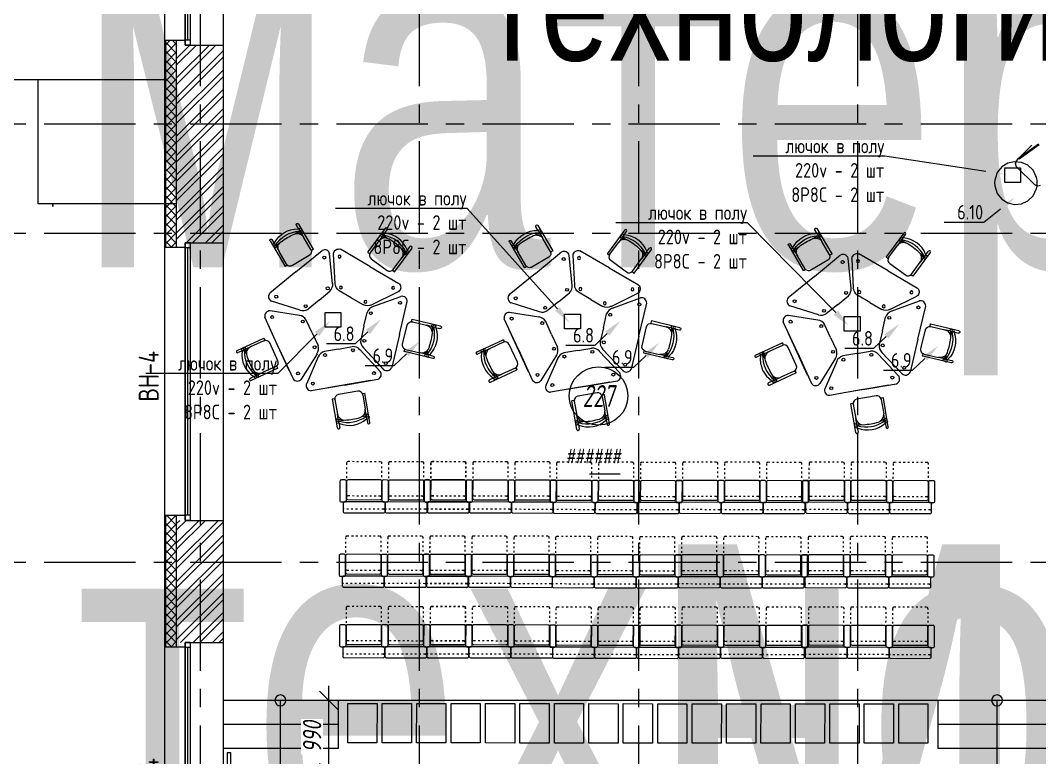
# Model space of a CAD drawing. Header units: millimetres. Extents: x 0 to 627661, y -95767 to 300888.
# Drawn here: x 490820 to 504770, y 11974 to 22066 of the extents above; entities that cross this region are included whole.
import ezdxf
from ezdxf import colors
from ezdxf.entities.mleader import LeaderData, LeaderLine
from ezdxf.enums import TextEntityAlignment as Align
from ezdxf.math import Vec2, Vec3

# ---------------------------------------------------------------- set-up
doc = ezdxf.new("R2018")
doc.units = ezdxf.units.MM
for name, pattern in [('ACAD_ISO03W100', [30, 12, -18]), ('CENTER', [2, 1.25, -0.25, 0.25, -0.25]), ('Штрих', [6.35, 3.175, -3.175])]:
    doc.linetypes.add(name, pattern=pattern)
for name, color, linetype, lineweight in [('_TEXT', 7, 'Continuous', 30), ('АР_Лестницы ограждения', 62, 'Continuous', 13), ('АР_Маркер экспликации', 239, 'Continuous', 13), ('АР_Навесной фасад', 250, 'Continuous', 5), ('АР_Номер помещения', 250, 'Continuous', 9), ('АР_Окна', 4, 'Continuous', 9), ('АР_Оси', 7, 'Continuous', 25), ('АР_Перегородки газоблок', 165, 'Continuous', 30), ('АР_Сущ Несущая стена', 250, 'Continuous', 50), ('АР_Утеплитель', 250, 'Continuous', 13), ('АР_Штриховка кирпич', 250, 'Continuous', 9), ('Маркировка ОКОН', 5, 'Continuous', 18)]:
    doc.layers.add(name, color=color, linetype=linetype, lineweight=lineweight)
doc.layers.add('АР_лестницы', color=7, linetype='Continuous', lineweight=15, true_color=0xff24ff)
doc.layers.add('ТХ_ОБЩЕЕ', color=7, linetype='Continuous', lineweight=0, true_color=0x7b7b7b)
doc.layers.add('АР_Названия помещений', color=124, linetype='Continuous', lineweight=5, plot=False)
doc.layers.add('АР_Помещения_площадь', color=19, linetype='Continuous', lineweight=9, plot=False)
doc.layers.add('АР_новое окно', color=160, linetype='Continuous')
doc.layers.add('ТХ_обор_акт.зал', color=50, linetype='Continuous')
doc.styles.add('ISOCPEUR', font='', dxfattribs={"height": 250})
doc.styles.add('PDF ISOCPEUR', font='isocpeur.ttf')
doc.styles.get("Standard").update_dxf_attribs({"font": 'GOST.TTF'})
doc.styles.add('ГОСТ 2.304', font='CS_Gost2304.shx', dxfattribs={"oblique": 10})
doc.styles.get('ISOCPEUR').set_extended_font_data('ISOCPEUR', italic=True)
doc.dimstyles.new('СПДС', dxfattribs={"dimscale": 100, "dimtxt": 2.5, "dimasz": 2.5, "dimexe": 2, "dimexo": 0.625, "dimgap": 1, "dimtad": 1, "dimdec": 0, "dimrnd": 5, "dimtxsty": 'ГОСТ 2.304', "dimblk": 'OBLIQUE', "dimblk1": 'OBLIQUE', "dimblk2": 'OBLIQUE', "dimcen": 2.5, "dimdle": 2, "dimadec": 0, "dimazin": 2, "dimtfac": 0.75, "dimtdec": 4, "dimtmove": 1, "dimatfit": 3, "dimfxl": 1, "dimtfill": 1, "dimtolj": 1, "dimarcsym": 1})
pattern_1 = [(45, (-457967.67, 84873.7), (-132.58252, 132.58252), []), (45, (-457879.28, 84873.7), (-132.58252, 132.58252), [])]

# ---------------------------------------------------------------- blocks, each defined once
blk = doc.blocks.new('*U259')
at = {"layer": 'АР_новое окно', "lineweight": 9}
for p, q in [((0, 3800), (-70, 3800)), ((-70, 3800), (-70, 0)), ((-70, 0), (-70, 3800)), ((0, 3800), (0, 0)), ((0, 3730), (-70, 3730)), ((-35, 3730), (-35, 70)), ((0, 70), (-70, 70)), ((0, 0), (-70, 0))]:
    blk.add_line(p, q, dxfattribs=at)
blk = doc.blocks.new('*U260')
at = {"layer": 'АР_новое окно', "lineweight": 9}
for p, q in [((0, 1600), (-70, 1600)), ((-70, 1600), (-70, 0)), ((-70, 0), (-70, 1600)), ((0, 1600), (0, 0)), ((0, 1530), (-70, 1530)), ((-35, 1530), (-35, 70)), ((0, 70), (-70, 70)), ((0, 0), (-70, 0))]:
    blk.add_line(p, q, dxfattribs=at)
blk = doc.blocks.new('*U236')
at = {"color": 7, "style": 'ISOCPEUR', "width": 0.7, "flags": 1}
blk.add_attdef('КАТЕГОРИЯ', (-499, -2092), '', height=250, dxfattribs=at)
at = {"layer": 'АР_Номер помещения', "color": 7, "style": 'ISOCPEUR', "width": 0.7}
blk.add_attdef('НОМЕР_ПОМЕЩЕНИЯ', text='', height=300, dxfattribs=at).set_placement((-13875, 6638), align=Align.MIDDLE_CENTER)
at = {"layer": 'АР_Помещения_площадь', "color": 7, "lineweight": 30, "width": 0.7, "flags": 104}
blk.add_attdef('ИМЯ_ПОМЕЩЕНИЯ', text='', height=100, dxfattribs=at).set_placement((158, 1217), align=Align.MIDDLE_CENTER)
at = {"layer": 'АР_Помещения_площадь', "color": 7, "style": 'ISOCPEUR', "width": 0.7}
blk.add_attdef('ПЛОЩАДЬ_ПОМЕЩЕНИЯ', text='', height=200, dxfattribs=at).set_placement((-12655, 408), align=Align.MIDDLE_RIGHT)
blk = doc.blocks.new('*U237')
at = {"layer": 'АР_Номер помещения', "color": 7}
blk.add_circle((-16065, 2966), 400, dxfattribs=at)
at = {"layer": 'АР_Помещения_площадь', "color": 7}
blk.add_line((-14147, 255), (-14570, 255), dxfattribs=at)
at = {"color": 7, "style": 'ISOCPEUR', "width": 0.7, "flags": 1}
blk.add_attdef('КАТЕГОРИЯ', (-499, -2092), '', height=250, dxfattribs=at)
at = {"layer": 'АР_Номер помещения', "color": 7, "style": 'ISOCPEUR', "width": 0.7}
blk.add_attdef('НОМЕР_ПОМЕЩЕНИЯ', text='', height=300, dxfattribs=at).set_placement((-16065, 2966), align=Align.MIDDLE_CENTER)
at = {"layer": 'АР_Помещения_площадь', "color": 7, "lineweight": 30, "width": 0.7, "flags": 104}
blk.add_attdef('ИМЯ_ПОМЕЩЕНИЯ', text='', height=100, dxfattribs=at).set_placement((158, 1217), align=Align.MIDDLE_CENTER)
at = {"layer": 'АР_Помещения_площадь', "color": 7, "style": 'ISOCPEUR', "width": 0.7}
blk.add_attdef('ПЛОЩАДЬ_ПОМЕЩЕНИЯ', text='', height=200, dxfattribs=at).set_placement((-14142, 502), align=Align.MIDDLE_RIGHT)
blk = doc.blocks.new('*U235')
at = {"layer": 'АР_Номер помещения', "color": 7}
blk.add_circle((-12706, 14289), 400, dxfattribs=at)
at = {"layer": 'АР_Помещения_площадь', "color": 7}
blk.add_line((-12407, 13220), (-12829, 13220), dxfattribs=at)
at = {"color": 7, "style": 'ISOCPEUR', "width": 0.7, "flags": 1}
blk.add_attdef('КАТЕГОРИЯ', (-499, -2092), '', height=250, dxfattribs=at)
at = {"layer": 'АР_Номер помещения', "color": 7, "style": 'ISOCPEUR', "width": 0.7}
blk.add_attdef('НОМЕР_ПОМЕЩЕНИЯ', text='', height=300, dxfattribs=at).set_placement((-12706, 14289), align=Align.MIDDLE_CENTER)
at = {"layer": 'АР_Помещения_площадь', "color": 7, "style": 'ISOCPEUR', "width": 0.7}
blk.add_attdef('ПЛОЩАДЬ_ПОМЕЩЕНИЯ', text='', height=200, dxfattribs=at).set_placement((-12402, 13467), align=Align.MIDDLE_RIGHT)
at = {"layer": 'АР_Помещения_площадь', "color": 7, "lineweight": 30, "width": 0.7, "flags": 104}
blk.add_attdef('ИМЯ_ПОМЕЩЕНИЯ', text='', height=100, dxfattribs=at).set_placement((158, 1217), align=Align.MIDDLE_CENTER)
blk = doc.blocks.new('АР_Кружок_1.1')
at = {"color": 0, "linetype": 'ByBlock', "lineweight": -2}
blk.add_circle((0, 0), 75, dxfattribs=at)
blk = doc.blocks.new('*U30')
at = {"color": 0, "linetype": 'ByBlock', "lineweight": -2}
for q in [(-500, 85), (-500, -85)]:
    blk.add_line((0, 0), q, dxfattribs=at)
blk = doc.blocks.new('*U221')
at = {"color": 0, "linetype": 'ByBlock', "lineweight": -2}
blk.add_lwpolyline([(-36.3, 0), (0, 0)], dxfattribs=at)
at = {"color": 0, "linetype": 'ByBlock', "lineweight": -2, "xscale": 0.01, "yscale": 0.01, "zscale": 0.01, "rotation": 179.9999999999999}
for name, p in [('*U30', (-36.3, 0)), ('АР_Кружок_1.1', (0, 0))]:
    blk.add_blockref(name, p, dxfattribs=at)
blk = doc.blocks.new('*U220')
at = {"color": 0, "linetype": 'ByBlock', "lineweight": -2}
blk.add_lwpolyline([(-18.22, 0), (0, 0)], dxfattribs=at)
at = {"color": 0, "linetype": 'ByBlock', "lineweight": -2, "xscale": 0.01, "yscale": 0.01, "zscale": 0.01, "rotation": 179.9999999999999}
for name, p in [('*U30', (-18.22, 0)), ('АР_Кружок_1.1', (0, 0))]:
    blk.add_blockref(name, p, dxfattribs=at)
blk = doc.blocks.new('A$C064f767a')
at = {"layer": 'АР_Утеплитель', "ltscale": 100}
h = blk.add_hatch(dxfattribs=at)
h.set_pattern_fill('ANSI37', color=256, scale=700)
h.set_pattern_definition([(45, (-976679.97, 40642.145), (-61.871843, 61.871843), []), (135, (-976679.97, 40642.145), (-61.871843, -61.871843), [])])
h.paths.add_polyline_path([(-640, 7080), (-640, 4750), (-790, 4750), (-790, 7080)])
at = {"layer": 'АР_Штриховка кирпич', "ltscale": 100}
h = blk.add_hatch(dxfattribs=at)
h.set_pattern_fill('ANSI32', color=256, scale=500)
h.set_pattern_definition([(45, (-951566.48, 82137.1), (-132.58252, 132.58252), []), (45, (-951478.1, 82137.1), (-132.58252, 132.58252), [])])
h.paths.add_polyline_path([(0, 7015), (-640, 7015), (-640, 4815), (0, 4815)])
at = {"layer": 'АР_лестницы', "ltscale": 50}
for p, q in [((11760, 10020), (0, 10020)), ((1577, 9362), (1577, 10020)), ((9783, 9362), (9783, 10020)), ((1577, 9690), (0, 9690)), ((11360, 9690), (9783, 9690)), ((1577, 9360), (0, 9360)), ((11360, 9360), (9783, 9360)), ((11360, 9030), (0, 9030)), ((1577, 8372), (1577, 9030)), ((9783, 8372), (9783, 9030)), ((1577, 8700), (0, 8700)), ((11360, 8700), (9783, 8700)), ((1577, 8370), (0, 8370)), ((11310, 8337), (0, 6149)), ((11360, 8370), (9783, 8370)), ((11310, 8097), (50, 5908)), ((11360, 8040), (0, 8040)), ((1577, 7382), (1577, 8040)), ((1577, 7710), (0, 7710)), ((9783, 7384), (9783, 7800)), ((11360, 7712), (9783, 7712)), ((1577, 7380), (0, 7380)), ((11360, 7382), (9783, 7382)), ((11360, 7050), (100, 7050)), ((1577, 6392), (1577, 7050)), ((9783, 6392), (9783, 7050)), ((1577, 6720), (0, 6720)), ((11360, 6720), (9783, 6720)), ((1577, 6390), (0, 6390)), ((11360, 6390), (9783, 6390))]:
    blk.add_line(p, q, dxfattribs=at)
at = {"layer": 'АР_лестницы', "linetype": 'Штрих', "ltscale": 50}
for p, q in [((11360, 6060), (0, 6060)), ((1577, 5402), (1577, 6060)), ((9783, 5402), (9783, 6060)), ((1577, 5730), (0, 5730)), ((11360, 5730), (9783, 5730)), ((1577, 5400), (0, 5400)), ((11360, 5400), (9783, 5400)), ((11360, 5070), (0, 5070)), ((1577, 4412), (1577, 5070)), ((9783, 4412), (9783, 5070)), ((1577, 4740), (0, 4740)), ((11360, 4740), (9783, 4740)), ((1577, 4410), (0, 4410)), ((11360, 4410), (9783, 4410)), ((11360, 4080), (0, 4080)), ((1577, 3422), (1577, 4080)), ((9783, 3422), (9783, 4080)), ((1577, 3750), (0, 3750)), ((11360, 3750), (9783, 3750)), ((1577, 3420), (0, 3420)), ((11360, 3420), (9783, 3420)), ((11310, 3090), (50, 3090)), ((1577, 2432), (1577, 3090)), ((9783, 3090), (11360, 3090)), ((9783, 2432), (9783, 3090)), ((1577, 2760), (0, 2760)), ((11360, 2760), (9783, 2760)), ((1577, 2430), (0, 2430)), ((11360, 2430), (9783, 2430)), ((4180, 2100), (0, 2100)), ((4180, 2100), (1277, 2100)), ((1577, 1440), (1577, 2100)), ((11260, 2100), (7180, 2100)), ((9783, 2100), (11360, 2100)), ((9783, 1442), (9783, 2100)), ((1577, 1770), (0, 1770)), ((9783, 1770), (11360, 1770)), ((4255, 1550), (4180, 1550)), ((7180, 1550), (7105, 1550)), ((1577, 1440), (0, 1440)), ((9783, 1440), (11360, 1440))]:
    blk.add_line(p, q, dxfattribs=at)
at = {"layer": 'АР_лестницы', "ltscale": 50}
blk.add_lwpolyline([(11360, 9250), (11360, 10020)], dxfattribs=at)
at = {"layer": 'АР_лестницы', "linetype": 'Штрих', "ltscale": 50}
for points in [[(4180, 1159), (4180, 2109), (7180, 2109), (7180, 1159)], [(4255, 1159), (4255, 2034), (7105, 2034), (7105, 1159)]]:
    blk.add_lwpolyline(points, dxfattribs=at)
at = {"layer": 'АР_Лестницы ограждения', "ltscale": 100}
for points in [[(100, 6168), (100, 9304), (50, 9304), (50, 6158)], [(11260, 8328), (11260, 9130), (11310, 9130), (11310, 8337)]]:
    blk.add_lwpolyline(points, dxfattribs=at)
at = {"layer": 'АР_Навесной фасад', "ltscale": 100}
for points in [[(-640, 7080), (-800, 7080)], [(-640, 4750), (-800, 4750)], [(-640, 1080), (-800, 1080)]]:
    blk.add_lwpolyline(points, dxfattribs=at)
at = {"layer": 'АР_новое окно', "ltscale": 100}
blk.add_line((-790, 4750), (-790, 7080), dxfattribs=at)
at = {"layer": 'АР_Окна', "lineweight": 15, "ltscale": 100}
blk.add_line((0, 1015), (0, 4815), dxfattribs=at)
at = {"layer": 'АР_Перегородки газоблок', "ltscale": 100}
blk.add_lwpolyline([(11760, 10171), (11760, 9250)], dxfattribs=at)
at = {"layer": 'АР_Сущ Несущая стена', "ltscale": 100}
for p, q in [((-640, 4750), (-640, 7080)), ((-521, 7080), (-640, 7080)), ((-521, 7015), (-521, 7080)), ((-521, 7015), (0, 7015)), ((-521, 7015), (0, 7015)), ((0, 4815), (0, 7015)), ((-521, 4750), (-640, 4750)), ((-521, 4815), (0, 4815)), ((-521, 4815), (0, 4815)), ((-521, 4750), (-521, 4815)), ((-521, 1080), (-640, 1080)), ((-521, 1015), (-521, 1080)), ((-521, 1015), (0, 1015)), ((-521, 1015), (0, 1015))]:
    blk.add_line(p, q, dxfattribs=at)
at = {"layer": 'АР_Сущ Несущая стена', "color": 4, "lineweight": 15, "ltscale": 100}
blk.add_line((-521, 1015), (-521, 4815), dxfattribs=at)
at = {"layer": 'АР_лестницы', "xscale": -100, "yscale": 100, "zscale": 100, "rotation": 270}
for name, p in [('*U221', (780, 10020)), ('*U220', (10589, 10020))]:
    blk.add_blockref(name, p, dxfattribs=at)
at = {"layer": 'АР_новое окно', "xscale": -1, "rotation": 180}
blk.add_blockref('*U259', (-451, 4815), dxfattribs=at)
at = {"layer": 'Маркировка ОКОН', "lineweight": 0, "char_height": 275.42, "attachment_point": 7, "rotation": 90, "style": 'PDF ISOCPEUR'}
for s, insert in [('{\\W0.8;ВН-4}', (-885, 8537)), ('{\\W0.8;ВН-8}', (-885, 2882))]:
    blk.add_mtext(s, dxfattribs=dict(at, insert=insert))
blk = doc.blocks.new('Кресла х 5')
at = {"lineweight": 9}
for p, q in [((-1437.5, -150), (-1437.5, -130)), ((-862.5, -150), (-862.5, -130)), ((-862.5, -150), (-862.5, -130)), ((-862.5, -150), (-862.5, -130)), ((-287.5, -150), (-287.5, -130)), ((-287.5, -150), (-287.5, -130)), ((-287.5, -150), (-287.5, -130)), ((287.5, -150), (287.5, -130)), ((287.5, -150), (287.5, -130))]:
    blk.add_line(p, q, dxfattribs=at)
for points in [[(-862.5, -130), (-862.5, -20, 0.4142136), (-882.5, 0), (-1417.5, 0, 0.4142136), (-1437.5, -20), (-1437.5, -130, 0.4142136), (-1417.5, -150), (-882.5, -150, 0.4142136)], [(-287.5, -130), (-287.5, -20, 0.4142136), (-307.5, 0), (-842.5, 0, 0.4142136), (-862.5, -20), (-862.5, -130, 0.4142136), (-842.5, -150), (-307.5, -150, 0.4142136)], [(287.5, -130), (287.5, -20, 0.4142136), (267.5, 0), (-267.5, 0, 0.4142136), (-287.5, -20), (-287.5, -130, 0.4142136), (-267.5, -150), (267.5, -150, 0.4142136)], [(-1462.5, -450), (-1412.5, -450, 0.4142136), (-1392.5, -430), (-1392.5, -170, 0.4142136), (-1412.5, -150), (-1462.5, -150, 0.4142136), (-1482.5, -170), (-1482.5, -430, 0.4142136)], [(-1392.5, -200), (-1392.5, -430, 0.4142136), (-1372.5, -450), (-927.5, -450, 0.4142136), (-907.5, -430), (-907.5, -200, 0.4142136), (-927.5, -180), (-1372.5, -180, 0.4142136)], [(-887.5, -450), (-837.5, -450, 0.4142136), (-817.5, -430), (-817.5, -170, 0.4142136), (-837.5, -150), (-887.5, -150, 0.4142136), (-907.5, -170), (-907.5, -430, 0.4142136)], [(-817.5, -200), (-817.5, -430, 0.4142136), (-797.5, -450), (-352.5, -450, 0.4142136), (-332.5, -430), (-332.5, -200, 0.4142136), (-352.5, -180), (-797.5, -180, 0.4142136)], [(-312.5, -450), (-262.5, -450, 0.4142136), (-242.5, -430), (-242.5, -170, 0.4142136), (-262.5, -150), (-312.5, -150, 0.4142136), (-332.5, -170), (-332.5, -430, 0.4142136)], [(-242.5, -200), (-242.5, -430, 0.4142136), (-222.5, -450), (222.5, -450, 0.4142136), (242.5, -430), (242.5, -200, 0.4142136), (222.5, -180), (-222.5, -180, 0.4142136)], [(262.5, -450), (312.5, -450, 0.4142136), (332.5, -430), (332.5, -170, 0.4142136), (312.5, -150), (262.5, -150, 0.4142136), (242.5, -170), (242.5, -430, 0.4142136)]]:
    blk.add_lwpolyline(points, format="xyb", close=True, dxfattribs=at)
at = {"linetype": 'ACAD_ISO03W100', "lineweight": 9, "ltscale": 2}
for points in [[(-1437.5, -70, -0.4142136), (-1417.5, -50), (-882.5, -50, -0.4142136), (-862.5, -70)], [(-862.5, -70, -0.4142136), (-842.5, -50), (-307.5, -50, -0.4142136), (-287.5, -70)], [(-287.5, -70, -0.4142136), (-267.5, -50), (267.5, -50, -0.4142136), (287.5, -70)], [(-1392.5, -250, -0.4142136), (-1372.5, -230), (-927.5, -230, -0.4142136), (-907.5, -250)], [(-817.5, -250, -0.4142136), (-797.5, -230), (-352.5, -230, -0.4142136), (-332.5, -250)], [(-242.5, -250, -0.4142136), (-222.5, -230), (222.5, -230, -0.4142136), (242.5, -250)], [(-1392.5, -430), (-1392.5, -680, 0.4142136), (-1372.5, -700), (-927.5, -700, 0.4142136), (-907.5, -680), (-907.5, -430)], [(-817.5, -430), (-817.5, -680, 0.4142136), (-797.5, -700), (-352.5, -700, 0.4142136), (-332.5, -680), (-332.5, -430)], [(-242.5, -430), (-242.5, -680, 0.4142136), (-222.5, -700), (222.5, -700, 0.4142136), (242.5, -680), (242.5, -430)]]:
    blk.add_lwpolyline(points, format="xyb", dxfattribs=at)
blk = doc.blocks.new('A$C52581E8B')
at = {"lineweight": 9}
for p, q in [((0, 0), (-464, 0)), ((0, 0), (464, 0)), ((-288, -442), (-513, -101)), ((288, -442), (513, -101)), ((0, -500), (-193, -500)), ((0, -500), (193, -500))]:
    blk.add_line(p, q, dxfattribs=at)
for centre in [(-424, -93), (424, -93), (-194, -449), (194, -449)]:
    blk.add_circle(centre, 20, dxfattribs=at)
for centre, radius, start, end in [((-450, -70), 71.1, 101.9497, 206.3759), ((450, -70), 71.1, 333.6241, 78.0503), ((-179, -370), 131, 212.1044, 264.0044), ((179, -370), 131, 275.9956, 327.8956)]:
    blk.add_arc(centre, radius, start, end, dxfattribs=at)
blk = doc.blocks.new('стул ученичеcкий isku Prima 5_7  460х530х410_510 регулир.')
at = {"color": 7, "lineweight": 9}
for p, q in [((45, 224), (45, 196)), ((448, 226), (48, 226)), ((60, 194), (48, 194)), ((60, 194), (260, 194)), ((362, 194), (260, 194)), ((337, 194), (337, 158)), ((355, 194), (355, 126)), ((384, 194), (362, 194)), ((384, 194), (448, 194)), ((0, 134), (0, -134)), ((355, -194), (355, -126)), ((45, -224), (45, -196)), ((60, -194), (48, -194)), ((448, -226), (48, -226)), ((60, -194), (260, -194)), ((362, -194), (260, -194)), ((337, -194), (337, -158)), ((384, -194), (362, -194)), ((384, -194), (448, -194))]:
    blk.add_line(p, q, dxfattribs=at)
for centre in [(372, 210), (372, -210)]:
    blk.add_circle(centre, 16.5, dxfattribs=at)
for centre, radius, start, end in [((60, 134), 60, 90, 180), ((48, 224), 3, 90, 180), ((48, 196), 3, 180, 270), ((260, 94), 100, 5.7416, 90), ((346, 210), 16.5, 90, 270), ((362, 190), 3, 90, 206.1022), ((-27, 0), 430, 333.8978, 26.1022), ((384, 184), 10, 31.9317, 90), ((89, 0), 357, 328.0683, 31.9317), ((448, 210), 16.5, 270, 90), ((-670, 0), 1035, 354.2584, 5.7416), ((60, -134), 60, 180, 270), ((260, -94), 100, 270, 354.2584), ((48, -196), 3, 90, 180), ((48, -224), 3, 180, 270), ((346, -210), 16.5, 90, 270), ((362, -190), 3, 153.8978, 270), ((384, -184), 10, 270, 328.0683), ((448, -210), 16.5, 270, 90)]:
    blk.add_arc(centre, radius, start, end, dxfattribs=at)
blk = doc.blocks.new('A$Cd903fb35')
at = {"lineweight": 9}
for p, q in [((181, 445), (358, 809)), ((565, 694), (866, 185)), ((831, -394), (394, -839))]:
    blk.add_line(p, q, dxfattribs=at)
at = {"lineweight": 9, "xscale": -1}
for name, p, rotation in [('стул ученичеcкий isku Prima 5_7  460х530х410_510 регулир.', (-189, 911), 277.5303791335439), ('A$C52581E8B', (-893, 129), 80.50388607733836), ('стул ученичеcкий isku Prima 5_7  460х530х410_510 регулир.', (-631, -780), 51.32363785113768)]:
    blk.add_blockref(name, p, dxfattribs=dict(at, rotation=rotation))
at = {"lineweight": 9}
for name, p, rotation in [('A$C52581E8B', (-165, 842), 7.530379133543854), ('стул ученичеcкий isku Prima 5_7  460х530х410_510 регулир.', (832, 469), 30.62361726546881), ('A$C52581E8B', (748, 385), 300.6236172654577), ('стул ученичеcкий isku Prima 5_7  460х530х410_510 регулир.', (-961, 241), 164.4270084922221), ('A$C52581E8B', (595, -634), 225.5041570464531), ('A$C52581E8B', (-463, -788), 150.0554898044652), ('стул ученичеcкий isku Prima 5_7  460х530х410_510 регулир.', (668, -681), 315.5041570464583)]:
    blk.add_blockref(name, p, dxfattribs=dict(at, rotation=rotation))
blk = doc.blocks.new('_Oblique')
at = {"color": 0, "linetype": 'ByBlock', "lineweight": -2}
blk.add_line((-0.5, -0.5), (0.5, 0.5), dxfattribs=at)
blk = doc.blocks.new('*D265')
at = {"color": 0, "lineweight": -2, "ltscale": 100, "transparency": 16777216}
for p, q in [((495038, 12957), (495038, 11567)), ((495114, 12757), (494838, 12757)), ((495114, 11767), (494838, 11767))]:
    blk.add_line(p, q, dxfattribs=at)
at = {"layer": 'Defpoints', "color": 0, "lineweight": 9, "ltscale": 100, "transparency": 16777216}
for p in [(495176, 12757), (495038, 11767), (495176, 11767)]:
    blk.add_point(p, dxfattribs=at)
at = {"color": 0, "lineweight": -2, "ltscale": 100, "transparency": 16777216, "xscale": 250, "yscale": 250, "zscale": 250}
for p, rotation in [((495038, 12757), 90), ((495038, 11767), 270)]:
    blk.add_blockref('_Oblique', p, dxfattribs=dict(at, rotation=rotation))
at = {"color": 0, "lineweight": 9, "ltscale": 100, "transparency": 16777216, "insert": (494813, 12262), "char_height": 250, "attachment_point": 5, "rotation": 90, "style": 'ГОСТ 2.304', "bg_fill": 3, "box_fill_scale": 1.1, "bg_fill_color": 256, "bg_fill_true_color": 13158600, "bg_fill_transparency": 0}
blk.add_mtext('\\A1;990', dxfattribs=at)

msp = doc.modelspace()

# ---------------------------------------------------------------- hatches: boundary and pattern name
at = {"layer": 'АР_Утеплитель', "lineweight": 9, "ltscale": 100}
h = msp.add_hatch(dxfattribs=at)
h.set_pattern_fill('ANSI37', color=256, scale=700)
h.set_pattern_definition([(45, (-483081.16, 54848.745), (-61.871843, 61.871843), []), (135, (-483081.16, 54848.745), (-61.871843, -61.871843), [])])
h.paths.add_polyline_path([(492958.8, 21791.3), (492958.8, 18956.6), (492808.8, 18956.6), (492808.8, 21791.3)])
h = msp.add_hatch(dxfattribs=at)
h.set_pattern_fill('ANSI37', color=256, scale=700)
h.set_pattern_definition([(45, (-483081.16, 49378.745), (-61.871843, 61.871843), []), (135, (-483081.16, 49378.745), (-61.871843, -61.871843), [])])
h.paths.add_polyline_path([(492958.8, 15286.6), (492958.8, 13486.6), (492808.8, 13486.6), (492808.8, 15286.6)])
at = {"layer": 'АР_Штриховка кирпич', "lineweight": 9, "ltscale": 100}
h = msp.add_hatch(dxfattribs=at)
h.set_pattern_fill('ANSI32', color=256, scale=500)
h.set_pattern_definition(pattern_1)
h.paths.add_polyline_path([(493598.8, 21726.3), (492958.8, 21726.3), (492958.9, 19021.6), (493598.9, 19021.6)])
h = msp.add_hatch(dxfattribs=at)
h.set_pattern_fill('ANSI32', color=256, scale=500)
h.set_pattern_definition(pattern_1)
h.paths.add_polyline_path([(493598.8, 15221.6), (492958.8, 15221.6), (492958.8, 13551.6), (493598.8, 13551.6)])

# ---------------------------------------------------------------- linework, layer by layer
at = {"lineweight": 9, "elevation": 0}
for points in [[(504292.1, 20045.9), (504510.7, 20045.9), (504510.7, 19846.6), (504292.1, 19846.6)], [(494989.5, 18065.5), (495208, 18065.5), (495208, 17866.2), (494989.5, 17866.2)], [(498266.6, 18044.8), (498485.1, 18044.8), (498485.1, 17845.5), (498266.6, 17845.5)], [(502094.3, 18011.8), (502312.9, 18011.8), (502312.9, 17812.5), (502094.3, 17812.5)]]:
    msp.add_lwpolyline(points, close=True, dxfattribs=at)
at = {"layer": 'АР_Навесной фасад', "lineweight": 9, "ltscale": 100}
for points in [[(492958.8, 21791.3), (492798.8, 21791.3)], [(492958.8, 18956.6), (492798.8, 18956.6)], [(492958.8, 15286.6), (492798.8, 15286.6)], [(492958.8, 13486.6), (492798.8, 13486.6)]]:
    msp.add_lwpolyline(points, dxfattribs=at)
at = {"layer": 'АР_новое окно', "lineweight": 9, "ltscale": 100}
for p, q in [((492798.8, 1936.6), (492798.8, 26231.6)), ((492808.8, 18956.6), (492808.8, 21791.3)), ((492808.8, 13486.6), (492808.8, 15286.6))]:
    msp.add_line(p, q, dxfattribs=at)
at = {"layer": 'АР_Окна', "lineweight": 9, "ltscale": 100}
for p, q in [((493598.8, 21726.3), (493598.8, 23326.3)), ((493598.8, 15221.6), (493598.8, 19021.6)), ((493598.8, 9751.6), (493598.8, 13551.6))]:
    msp.add_line(p, q, dxfattribs=at)
at = {"layer": 'АР_Оси', "linetype": 'CENTER', "lineweight": 9, "ltscale": 1000}
for p, q in [((493278.9, 54414.1), (493278.9, -1318.3)), ((496278.9, 54414.1), (496278.9, -1318.3)), ((499278.9, 54414.1), (499278.9, -1318.3)), ((502278.9, 54414.1), (502278.9, -1318.3)), ((481145.2, 20651.6), (564323.6, 20651.6)), ((481145.2, 19151.6), (564323.6, 19151.6)), ((481145.2, 14651.6), (564323.6, 14651.6))]:
    msp.add_line(p, q, dxfattribs=at)
at = {"layer": 'АР_Сущ Несущая стена', "color": 4, "lineweight": 9, "ltscale": 100}
for p, q in [((493077.7, 21726.3), (493077.7, 23326.3)), ((493077.7, 15221.6), (493077.7, 19021.6)), ((493077.7, 9751.6), (493077.7, 13551.6))]:
    msp.add_line(p, q, dxfattribs=at)
at = {"layer": 'АР_Сущ Несущая стена', "lineweight": 9, "ltscale": 100}
for p, q in [((492958.8, 18956.6), (492958.8, 21791.3)), ((493077.7, 21791.3), (492958.8, 21791.3)), ((493077.7, 21726.3), (493077.7, 21791.3)), ((493077.7, 21726.3), (493598.8, 21726.3)), ((493598.8, 19021.6), (493598.8, 21726.3)), ((493077.7, 19021.6), (493598.8, 19021.6)), ((493077.7, 19021.6), (493598.8, 19021.6)), ((493077.7, 19021.6), (493598.8, 19021.6)), ((493077.7, 18956.6), (493077.7, 19021.6)), ((493077.7, 18956.6), (492958.8, 18956.6)), ((492958.8, 13486.6), (492958.8, 15286.6)), ((493077.7, 15286.6), (492958.8, 15286.6)), ((493077.7, 15221.6), (493077.7, 15286.6)), ((493077.7, 15221.6), (493598.8, 15221.6)), ((493598.8, 13551.6), (493598.8, 15221.6)), ((493077.7, 13551.6), (493598.8, 13551.6)), ((493077.7, 13551.6), (493598.8, 13551.6)), ((493077.7, 13551.6), (493598.8, 13551.6)), ((493077.7, 13486.6), (493077.7, 13551.6)), ((493077.7, 13486.6), (492958.8, 13486.6))]:
    msp.add_line(p, q, dxfattribs=at)
at = {"layer": 'АР_Утеплитель', "lineweight": 9, "ltscale": 0.25}
for points in [[(492808.8, 21251.7), (488888.1, 21251.7)], [(492958.8, 19557.2), (491263.8, 19557.2), (491263.8, 19519.5), (491263.8, 19557.2), (491065.7, 19557.2), (491065.7, 21251.7)]]:
    msp.add_lwpolyline(points, dxfattribs=at)
at = {"layer": 'ТХ_обор_акт.зал', "color": 6, "lineweight": 9, "ltscale": 100, "transparency": 33554687}
for points in [[(495701.3, 12716), (495700.6, 12176.6), (495300.8, 12177.3), (495301.5, 12716.7)], [(496172.6, 12714.4), (496171.9, 12175), (495772.1, 12175.7), (495772.8, 12715.1)], [(496643.9, 12714.4), (496643.2, 12175), (496243.4, 12175.7), (496244.1, 12715.1)], [(497115.2, 12713.8), (497114.5, 12174.4), (496714.7, 12175.1), (496715.4, 12714.5)], [(497586.5, 12713.2), (497585.8, 12173.8), (497186, 12174.5), (497186.8, 12713.9)], [(498057.8, 12712.6), (498057.1, 12173.1), (497657.3, 12173.9), (497658.1, 12713.3)], [(498529.1, 12712.6), (498528.4, 12173.1), (498128.7, 12173.9), (498129.4, 12713.3)], [(499000.4, 12712), (498999.7, 12172.5), (498600, 12173.2), (498600.7, 12712.7)], [(499471.7, 12712), (499471, 12172.5), (499071.3, 12173.2), (499072, 12712.7)], [(499943.1, 12711.3), (499942.3, 12171.9), (499542.6, 12172.6), (499543.3, 12712)], [(500414.4, 12711.3), (500413.6, 12171.9), (500013.9, 12172.6), (500014.6, 12712)], [(500885.7, 12711.3), (500885, 12171.9), (500485.2, 12172.6), (500485.9, 12712)], [(501357, 12710.7), (501356.3, 12171.3), (500956.5, 12172), (500957.2, 12711.4)], [(501828.3, 12710.1), (501827.6, 12170.7), (501427.8, 12171.4), (501428.5, 12710.8)], [(502299.6, 12710.1), (502298.9, 12170.7), (501899.1, 12171.4), (501899.8, 12710.8)], [(502770.9, 12710.1), (502770.2, 12170.7), (502370.4, 12171.4), (502371.1, 12710.8)], [(503242.2, 12710.1), (503241.5, 12170.7), (502841.7, 12171.4), (502842.4, 12710.8)]]:
    msp.add_lwpolyline(points, close=True, dxfattribs=at)
at = {"layer": 'ТХ_ОБЩЕЕ', "lineweight": 9}
for points in [[(504754.9, 20371.3), (504482.4, 20173.5)], [(504662.4, 20356.1), (504482.4, 20173.6), (504491.4, 20164.8)], [(504763.9, 20362.4), (504491.4, 20164.7)], [(504334.7, 20110.6), (504253.4, 20061.4)], [(504427.2, 20131.6), (504334.7, 20110.6)], [(504521.7, 20122.8), (504427.2, 20131.6)], [(504437.9, 20103.9), (504454.7, 20145.6)], [(504455.9, 20063.3), (504437.9, 20103.8)], [(504454.7, 20145.7), (504482.4, 20173.5)], [(504608.4, 20084.4), (504521.7, 20122.9)], [(504190.7, 19983.6), (504155.4, 19878.4)], [(504253.4, 20061.3), (504190.7, 19983.6)], [(504705.7, 19816.2), (504455.9, 20063.2)], [(504680.4, 20015.3), (504608.4, 20084.3)], [(504735.9, 19878.3), (504728.4, 19915.1), (504680.4, 20015.3)], [(504155.4, 19878.3), (504152.9, 19840.3)], [(504152.9, 19840.3), (504155.4, 19801)], [(504718.2, 19806.1), (504705.7, 19816.3)], [(504728.4, 19764.2), (504735.9, 19801), (504738.4, 19840.2)], [(504738.4, 19840.3), (504735.9, 19878.3)], [(504155.4, 19801), (504190.7, 19695.7)], [(504190.7, 19695.7), (504253.4, 19617.9)], [(504680.4, 19664), (504728.4, 19764.3)], [(504732.2, 19801), (504718.2, 19806)], [(504747.4, 19798.5), (504732.2, 19801)], [(504762.7, 19801), (504747.4, 19798.5)], [(504776.4, 19807.3), (504762.7, 19801.1)], [(504253.4, 19618), (504334.7, 19568.7)], [(504334.7, 19568.6), (504427.2, 19547.6)], [(504427.2, 19547.7), (504521.7, 19556.5)], [(504521.7, 19556.5), (504608.4, 19595)], [(504608.4, 19594.9), (504680.4, 19664.2)]]:
    msp.add_lwpolyline(points, dxfattribs=at)

# ---------------------------------------------------------------- block references
at = {"lineweight": 9, "rotation": 179.8708923206926}
for p in [(495524.8, 15325), (496677.4, 15325), (498397.1, 15318.3), (500122.3, 15318.3), (501854.8, 15318.3), (495513.1, 14307.1), (496665.6, 14307.1), (498385.3, 14300.4), (500110.6, 14300.4), (501843, 14300.4), (495519, 13341.8), (496671.6, 13341.8), (498391.2, 13335.1), (500116.5, 13335.1), (501849, 13335.1)]:
    msp.add_blockref('Кресла х 5', p, dxfattribs=at)
at = {"layer": '_TEXT', "color": 1, "lineweight": 9, "ltscale": 500}
msp.add_blockref('A$C064f767a', (493598.8, 2736.6), dxfattribs=at)
at = {"layer": 'АР_Маркер экспликации', "lineweight": 9}
ref = msp.add_blockref('*U236', (505402.9, 26923.3), dxfattribs=at)
lines = msp.add_mtext('\\W0.8000;Кабинет материальной технологии тип 2', dxfattribs={"layer": 'АР_Названия помещений', "insert": (491568.6, 31731.1), "char_height": 4891.956, "width": 926.94, "attachment_point": 1})
ref.add_attrib('ИМЯ_ПОМЕЩЕНИЯ', '', (491568.6, 31731.1), dxfattribs={"flags": 104}).embed_mtext(lines)
ref = msp.add_blockref('*U237', (513082.4, 26498.7), dxfattribs=at)
ref.add_attrib('НОМЕР_ПОМЕЩЕНИЯ', '233', dxfattribs={"layer": 'АР_Номер помещения', "color": 7, "height": 300, "style": 'ISOCPEUR', "width": 0.7}).set_placement((497017.7, 29464.9), align=Align.MIDDLE_CENTER)
lines = msp.add_mtext('\\W0.8000;Кладовая кабинета материальной технологии', dxfattribs={"layer": 'АР_Названия помещений', "insert": (497166.2, 30978.9), "char_height": 1576.782, "width": 926.94, "attachment_point": 1})
ref.add_attrib('ИМЯ_ПОМЕЩЕНИЯ', '', (497166.2, 30978.9), dxfattribs={"flags": 104}).embed_mtext(lines)
ref.add_attrib('ПЛОЩАДЬ_ПОМЕЩЕНИЯ', '#####', dxfattribs={"layer": 'АР_Помещения_площадь', "color": 7, "height": 200, "style": 'ISOCPEUR', "width": 0.7}).set_placement((498940.1, 27000.3), align=Align.MIDDLE_RIGHT)
at = {"layer": 'АР_Маркер экспликации', "color": 7, "lineweight": 9}
ref = msp.add_blockref('*U235', (511438.2, 2635.3), dxfattribs=at)
ref.add_attrib('НОМЕР_ПОМЕЩЕНИЯ', '227', dxfattribs={"layer": 'АР_Номер помещения', "color": 7, "height": 300, "style": 'ISOCPEUR', "width": 0.7}).set_placement((498732.2, 16924.3), align=Align.MIDDLE_CENTER)
lines = msp.add_mtext('\\W0.8000;Многофункциональное пространство с функцией актового зала (с эстрадой в уровне пола)', dxfattribs={"layer": 'АР_Названия помещений', "insert": (499278.9, 14893.6), "char_height": 6157.775, "width": 926.94, "attachment_point": 1})
ref.add_attrib('ИМЯ_ПОМЕЩЕНИЯ', '', (499278.9, 14893.6), dxfattribs={"flags": 104}).embed_mtext(lines)
ref.add_attrib('ПЛОЩАДЬ_ПОМЕЩЕНИЯ', '######', dxfattribs={"layer": 'АР_Помещения_площадь', "color": 7, "height": 200, "style": 'ISOCPEUR', "width": 0.7}).set_placement((499036.3, 16102), align=Align.MIDDLE_RIGHT)
at = {"layer": 'АР_новое окно', "lineweight": 9, "xscale": -1, "rotation": 180}
for name, p in [('*U260', (493147.7, 23326.3)), ('*U259', (493147.7, 19021.6)), ('*U259', (493147.7, 13551.6))]:
    msp.add_blockref(name, p, dxfattribs=at)
at = {"layer": 'ТХ_обор_акт.зал', "lineweight": 9, "rotation": 249.1517422675112}
for p in [(495163.3, 17910.6), (498440.5, 17889.9), (502258.5, 17848.1)]:
    msp.add_blockref('A$Cd903fb35', p, dxfattribs=at)

# ---------------------------------------------------------------- texts
at = {"layer": 'Маркировка ОКОН', "lineweight": 9, "insert": (492714.2, 16847.2), "char_height": 275.423, "attachment_point": 7, "rotation": 90, "style": 'PDF ISOCPEUR'}
msp.add_mtext('{\\W0.8;ВН-4}', dxfattribs=at)

# ---------------------------------------------------------------- leaders
at = {"lineweight": 9}
ml = msp.add_multileader_mtext('Standard', dxfattribs=at)
ml.set_content('лючок в полу^J220v - 2 шт^J8P8C - 2 шт', color=256)
ml.set_leader_properties()
ml.build(insert=Vec2(0, 0))
ml.multileader.update_dxf_attribs({"text_left_attachment_type": 6, "text_right_attachment_type": 6, "arrow_head_size": 250})
ctx = ml.context
ctx.base_point, ctx.char_height, ctx.arrow_head_size, ctx.plane_origin = Vec3(501340.3, 20206.8, 0), 200, 250, Vec3(502038.8, 19333.2, 0)
ctx.left_attachment, ctx.right_attachment, ctx.text_align_type = 6, 6, 2
notes = []
notes.append((ctx, [(1, (1, 1, 0), (502653.2, 20206.8, 0), (-1, 0), 8, [(0, [(504283.2, 19959.6, 0)], 0, [])])]))
ctx.mtext.insert, ctx.mtext.alignment, ctx.mtext.flow_direction = Vec3(502643.2, 20446.8, 0), 3, 5
ml = msp.add_multileader_mtext('Standard', dxfattribs=at)
ml.set_content('лючок в полу^J220v - 2 шт^J8P8C - 2 шт', color=256)
ml.set_leader_properties()
ml.build(insert=Vec2(0, 0))
ml.multileader.update_dxf_attribs({"text_left_attachment_type": 6, "text_right_attachment_type": 6, "arrow_head_size": 250})
ctx = ml.context
ctx.base_point, ctx.char_height, ctx.arrow_head_size, ctx.plane_origin = Vec3(495621.4, 19492, 0), 200, 250, Vec3(497284.5, 16105.3, 0)
ctx.left_attachment, ctx.right_attachment, ctx.text_align_type = 6, 6, 2
notes.append((ctx, [(1, (1, 1, 0), (496934.4, 19492, 0), (-1, 0), 8, [(0, [(498336.6, 17929.5, 0)], 0, [])])]))
ctx.mtext.insert, ctx.mtext.alignment, ctx.mtext.flow_direction = Vec3(496924.4, 19732, 0), 3, 5
ml = msp.add_multileader_mtext('Standard', dxfattribs=at)
ml.set_content('лючок в полу^J220v - 2 шт^J8P8C - 2 шт', color=256)
ml.set_leader_properties()
ml.build(insert=Vec2(0, 0))
ml.multileader.update_dxf_attribs({"text_left_attachment_type": 6, "text_right_attachment_type": 6, "arrow_head_size": 250})
ctx = ml.context
ctx.base_point, ctx.char_height, ctx.arrow_head_size, ctx.plane_origin = Vec3(499461.4, 19295.2, 0), 200, 250, Vec3(501102.5, 16063.5, 0)
ctx.left_attachment, ctx.right_attachment, ctx.text_align_type = 6, 6, 2
notes.append((ctx, [(1, (1, 1, 0), (500774.3, 19295.2, 0), (-1, 0), 8, [(0, [(502154.6, 17887.7, 0)], 0, [])])]))
ctx.mtext.insert, ctx.mtext.alignment, ctx.mtext.flow_direction = Vec3(500764.3, 19535.2, 0), 3, 5
ml = msp.add_multileader_mtext('Standard', dxfattribs=at)
ml.set_content('6.10', color=256)
ml.set_leader_properties()
ml.build(insert=Vec2(0, 0))
ml.multileader.update_dxf_attribs({"text_left_attachment_type": 6, "text_right_attachment_type": 6, "arrow_head_size": 250})
ctx = ml.context
ctx.base_point, ctx.char_height, ctx.arrow_head_size, ctx.plane_origin = Vec3(503644.7, 19300.7, 0), 200, 250, Vec3(504079.5, 19376.8, 0)
ctx.left_attachment, ctx.right_attachment, ctx.text_align_type = 6, 6, 2
notes.append((ctx, [(1, (1, 1, 0), (504007.1, 19300.7, 0), (-1, 0), 8, [(0, [(504429.1, 19639, 0)], 0, [])])]))
ctx.mtext.insert, ctx.mtext.alignment, ctx.mtext.flow_direction = Vec3(503997.1, 19540.7, 0), 3, 5
ml = msp.add_multileader_mtext('Standard', dxfattribs=at)
ml.set_content('лючок в полу^J220v - 2 шт^J8P8C - 2 шт', color=256)
ml.set_leader_properties()
ml.build(insert=Vec2(0, 0))
ml.multileader.update_dxf_attribs({"text_left_attachment_type": 6, "text_right_attachment_type": 6, "arrow_head_size": 250})
ctx = ml.context
ctx.base_point, ctx.char_height, ctx.arrow_head_size, ctx.plane_origin = Vec3(493028.8, 17231.9, 0), 200, 250, Vec3(494007.4, 16126, 0)
ctx.left_attachment, ctx.right_attachment, ctx.text_align_type = 6, 6, 2
notes.append((ctx, [(1, (1, 1, 0), (494341.7, 17231.9, 0), (-1, 0), 8, [(0, [(495059.5, 17950.2, 0)], 0, [])])]))
ctx.mtext.insert, ctx.mtext.alignment, ctx.mtext.flow_direction = Vec3(494331.7, 17471.9, 0), 3, 5
ml = msp.add_multileader_mtext('Standard', dxfattribs=at)
ml.set_content('6.8', color=256)
ml.set_leader_properties()
ml.build(insert=Vec2(0, 0))
ml.multileader.update_dxf_attribs({"text_left_attachment_type": 6, "text_right_attachment_type": 6, "arrow_head_size": 250})
ctx = ml.context
ctx.base_point, ctx.char_height, ctx.arrow_head_size, ctx.plane_origin = Vec3(495126.8, 17636.3, 0), 200, 250, Vec3(495407.2, 17712.4, 0)
ctx.left_attachment, ctx.right_attachment, ctx.text_align_type = 6, 6, 2
notes.append((ctx, [(1, (1, 1, 0), (495403.2, 17636.3, 0), (-1, 0), 8, [(0, [(495756.9, 17974.6, 0)], 0, [])])]))
ctx.mtext.insert, ctx.mtext.alignment, ctx.mtext.flow_direction = Vec3(495393.2, 17876.3, 0), 3, 5
ml = msp.add_multileader_mtext('Standard', dxfattribs=at)
ml.set_content('6.8', color=256)
ml.set_leader_properties()
ml.build(insert=Vec2(0, 0))
ml.multileader.update_dxf_attribs({"text_left_attachment_type": 6, "text_right_attachment_type": 6, "arrow_head_size": 250})
ctx = ml.context
ctx.base_point, ctx.char_height, ctx.arrow_head_size, ctx.plane_origin = Vec3(498403.9, 17615.6, 0), 200, 250, Vec3(498684.3, 17691.7, 0)
ctx.left_attachment, ctx.right_attachment, ctx.text_align_type = 6, 6, 2
notes.append((ctx, [(1, (1, 1, 0), (498680.3, 17615.6, 0), (-1, 0), 8, [(0, [(499034, 17953.9, 0)], 0, [])])]))
ctx.mtext.insert, ctx.mtext.alignment, ctx.mtext.flow_direction = Vec3(498670.3, 17855.6, 0), 3, 5
ml = msp.add_multileader_mtext('Standard', dxfattribs=at)
ml.set_content('6.8', color=256)
ml.set_leader_properties()
ml.build(insert=Vec2(0, 0))
ml.multileader.update_dxf_attribs({"text_left_attachment_type": 6, "text_right_attachment_type": 6, "arrow_head_size": 250})
ctx = ml.context
ctx.base_point, ctx.char_height, ctx.arrow_head_size, ctx.plane_origin = Vec3(502221.9, 17573.8, 0), 200, 250, Vec3(502502.3, 17649.9, 0)
ctx.left_attachment, ctx.right_attachment, ctx.text_align_type = 6, 6, 2
notes.append((ctx, [(1, (1, 1, 0), (502498.4, 17573.8, 0), (-1, 0), 8, [(0, [(502852, 17912.1, 0)], 0, [])])]))
ctx.mtext.insert, ctx.mtext.alignment, ctx.mtext.flow_direction = Vec3(502488.4, 17813.8, 0), 3, 5
ml = msp.add_multileader_mtext('Standard', dxfattribs=at)
ml.set_content('6.9', color=256)
ml.set_leader_properties()
ml.build(insert=Vec2(0, 0))
ml.multileader.update_dxf_attribs({"text_left_attachment_type": 6, "text_right_attachment_type": 6, "arrow_head_size": 250})
ctx = ml.context
ctx.base_point, ctx.char_height, ctx.arrow_head_size, ctx.plane_origin = Vec3(495656.4, 17335.3, 0), 200, 250, Vec3(495936.8, 17411.4, 0)
ctx.left_attachment, ctx.right_attachment, ctx.text_align_type = 6, 6, 2
notes.append((ctx, [(1, (1, 1, 0), (495932.9, 17335.3, 0), (-1, 0), 8, [(0, [(496286.5, 17673.5, 0)], 0, [])])]))
ctx.mtext.insert, ctx.mtext.alignment, ctx.mtext.flow_direction = Vec3(495922.9, 17575.3, 0), 3, 5
ml = msp.add_multileader_mtext('Standard', dxfattribs=at)
ml.set_content('6.9', color=256)
ml.set_leader_properties()
ml.build(insert=Vec2(0, 0))
ml.multileader.update_dxf_attribs({"text_left_attachment_type": 6, "text_right_attachment_type": 6, "arrow_head_size": 250})
ctx = ml.context
ctx.base_point, ctx.char_height, ctx.arrow_head_size, ctx.plane_origin = Vec3(498933.5, 17314.5, 0), 200, 250, Vec3(499213.9, 17390.7, 0)
ctx.left_attachment, ctx.right_attachment, ctx.text_align_type = 6, 6, 2
notes.append((ctx, [(1, (1, 1, 0), (499210, 17314.5, 0), (-1, 0), 8, [(0, [(499563.6, 17652.8, 0)], 0, [])])]))
ctx.mtext.insert, ctx.mtext.alignment, ctx.mtext.flow_direction = Vec3(499200, 17554.5, 0), 3, 5
ml = msp.add_multileader_mtext('Standard', dxfattribs=at)
ml.set_content('6.9', color=256)
ml.set_leader_properties()
ml.build(insert=Vec2(0, 0))
ml.multileader.update_dxf_attribs({"text_left_attachment_type": 6, "text_right_attachment_type": 6, "arrow_head_size": 250})
ctx = ml.context
ctx.base_point, ctx.char_height, ctx.arrow_head_size, ctx.plane_origin = Vec3(502751.5, 17272.7, 0), 200, 250, Vec3(503032, 17348.9, 0)
ctx.left_attachment, ctx.right_attachment, ctx.text_align_type = 6, 6, 2
notes.append((ctx, [(1, (1, 1, 0), (503028, 17272.7, 0), (-1, 0), 8, [(0, [(503381.6, 17611, 0)], 0, [])])]))
ctx.mtext.insert, ctx.mtext.alignment, ctx.mtext.flow_direction = Vec3(503018, 17512.7, 0), 3, 5
for ctx, leaders in notes:
    for number, flags, end, landing, length, lines in leaders:
        leader = LeaderData()
        leader.index, (leader.has_last_leader_line, leader.has_dogleg_vector, leader.attachment_direction) = number, flags
        leader.last_leader_point, leader.dogleg_vector, leader.dogleg_length = Vec3(end), Vec3(landing), length
        for number, points, colour, breaks in lines:
            line = LeaderLine()
            line.index, line.vertices, line.color, line.breaks = number, Vec3.list(points), colors.encode_raw_color(colour), breaks
            leader.lines.append(line)
        ctx.leaders.append(leader)

# ---------------------------------------------------------------- next in the draw order: dimensions: what is measured, and where the dimension line sits
at = {"lineweight": 9, "ltscale": 100}
dim = msp.add_linear_dim(base=(495037.7, 11766.6), p1=(495176.2, 12756.6), p2=(495176.2, 11766.6), angle=90, dimstyle='СПДС', dxfattribs=at)
dim.commit()
dim.dimension.update_dxf_attribs({"geometry": '*D265', "text_midpoint": (494812.7, 12261.6)})

doc.saveas('drawing.dxf')
